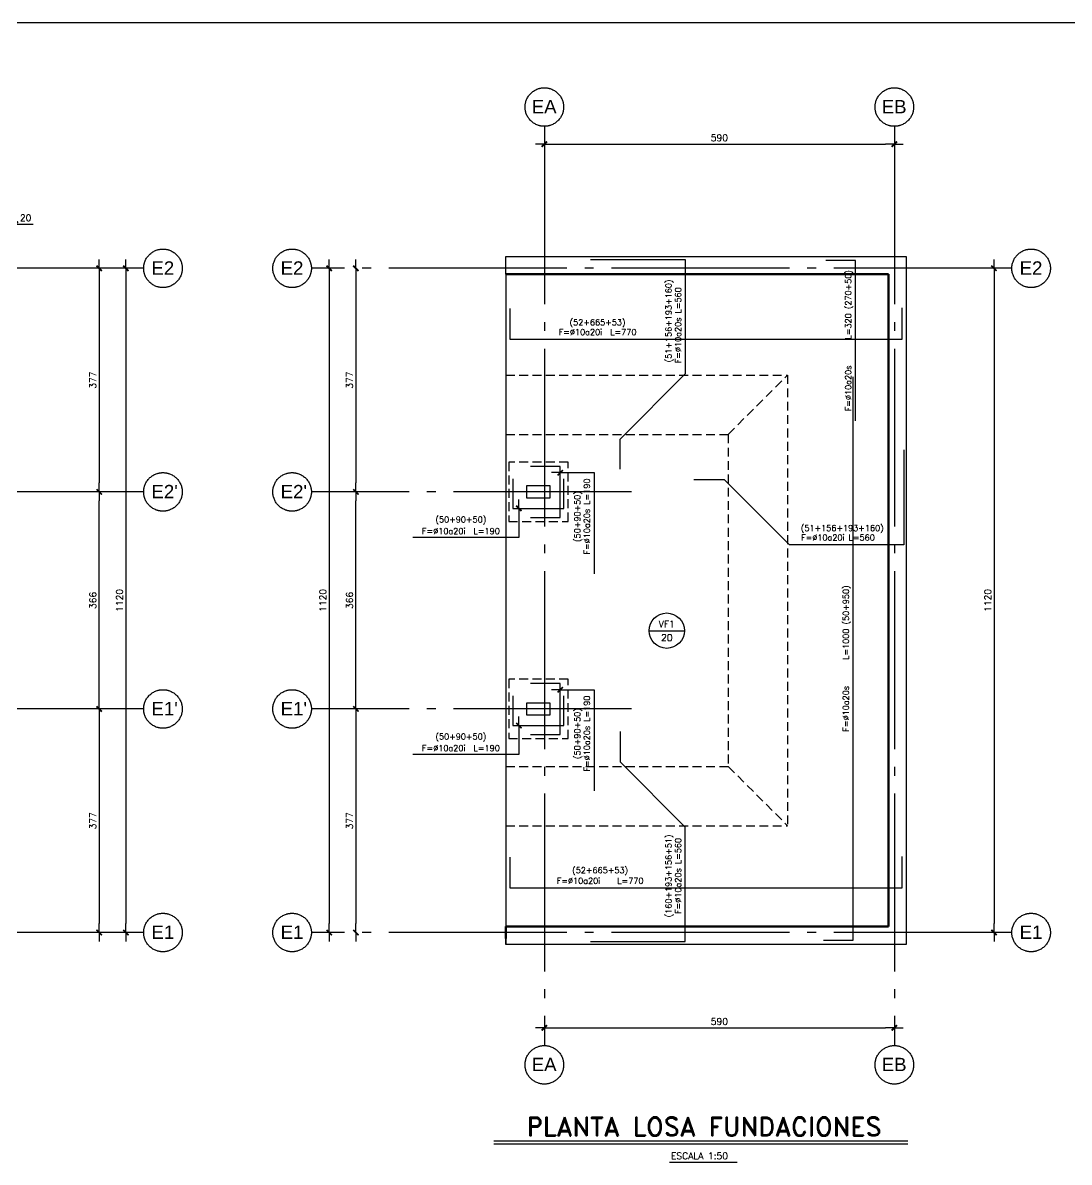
# Model space of a CAD drawing. Extents: x -6066 to 8175, y -13042 to 14234.
# Drawn here: x 2516 to 4280, y 2202 to 4123 of the extents above; entities that cross this region are included whole.
import ezdxf
from ezdxf.enums import TextEntityAlignment as Align

# ---------------------------------------------------------------- set-up
doc = ezdxf.new("R2010")
doc.units = 0
doc.header["$LTSCALE"] = 30
doc.header["$MEASUREMENT"] = 0
doc.linetypes.add('DASHED', pattern=[0.75, 0.5, -0.25])
doc.linetypes.add('EJES', pattern=[12.5, 10, -1, 0.5, -1])
doc.layers.get('0').update_dxf_attribs({"linetype": 'CONTINUOUS'})
doc.layers.add('A-WALL-____-MCUT', color=113, linetype='CONTINUOUS', lineweight=50)
for name, color, linetype in [('FE', 7, 'CONTINUOUS'), ('MURO', 130, 'CONTINUOUS'), ('RLA-COTAS', 2, 'CONTINUOUS'), ('RLA-COTAS1', 2, 'CONTINUOUS'), ('RLA-EJES', 1, 'EJES'), ('RLA-FORMATO', 7, 'CONTINUOUS'), ('RLA-FUNDACIONES', 6, 'CONTINUOUS'), ('RLA-MUROS', 5, 'CONTINUOUS'), ('RLA-SEGMENTOS1', 2, 'DASHED'), ('RLA-TEXTOS2', 6, 'CONTINUOUS'), ('TEXTOS-SM', 3, 'CONTINUOUS')]:
    doc.layers.add(name, color=color, linetype=linetype)
doc.styles.add('Arial_1', font='arial.ttf', dxfattribs={"height": 22.5})
doc.styles.add('ROMANS', font='romans.shx', dxfattribs={"height": 11.25})
doc.styles.add('ROMANS0', font='romans.shx')
doc.styles.add('SIETE50', font='ROMAND.SHX', dxfattribs={"height": 31.5})
doc.dimstyles.new('ING50', dxfattribs={"dimscale": 50, "dimtxt": 0.27, "dimasz": 0.3, "dimexe": 0, "dimexo": 0, "dimgap": 0.1, "dimtad": 1, "dimdec": 1, "dimzin": 12, "dimdsep": 46, "dimtxsty": 'ROMANS', "dimblk": 'TICK1', "dimblk1": 'TICK1', "dimblk2": 'TICK1', "dimcen": 0.09, "dimclrd": 2, "dimclre": 1, "dimclrt": 3, "dimadec": 0, "dimazin": 0, "dimtfac": 1, "dimtdec": 0, "dimtix": 1, "dimtmove": 2, "dimatfit": 3, "dimldrblk": 'TICK1', "dimfxl": 0, "dimfxlon": 1, "dimtolj": 1, "dimtzin": 0, "dimarcsym": 0})

# ---------------------------------------------------------------- blocks, each defined once
blk = doc.blocks.new('TICK1')
at = {"color": 2}
for points in [[(0, 0), (-1, 0)], [(0, 0), (1, 0)]]:
    blk.add_lwpolyline(points, dxfattribs=at)
at = {"color": 2, "const_width": 0.2}
blk.add_lwpolyline([(-0.3, -0.3), (0.3, 0.3)], dxfattribs=at)
blk = doc.blocks.new('*D45')
at = {"layer": 'RLA-COTAS', "color": 2, "lineweight": -2, "transparency": 16777216}
blk.add_line((2689.7, 3694.1), (2689.7, 2604.1), dxfattribs=at)
at = {"layer": 'RLA-COTAS', "color": 2, "lineweight": -2, "transparency": 16777216, "xscale": 15, "yscale": 15, "zscale": 15}
for p, rotation in [((2689.7, 3709.1), 90), ((2689.7, 2589.1), 270)]:
    blk.add_blockref('TICK1', p, dxfattribs=dict(at, rotation=rotation))
at = {"layer": 'RLA-COTAS', "color": 3, "transparency": 16777216, "insert": (2679.1, 3149.1), "char_height": 11.25, "attachment_point": 5, "rotation": 90, "style": 'ROMANS'}
blk.add_mtext('\\A1;1120', dxfattribs=at)
blk = doc.blocks.new('*D46')
at = {"layer": 'RLA-COTAS', "color": 2, "lineweight": -2, "transparency": 16777216}
blk.add_line((2644.7, 2951.1), (2644.7, 2604.1), dxfattribs=at)
at = {"layer": 'RLA-COTAS', "color": 2, "lineweight": -2, "transparency": 16777216, "xscale": 15, "yscale": 15, "zscale": 15}
for p, rotation in [((2644.7, 2966.1), 90), ((2644.7, 2589.1), 270)]:
    blk.add_blockref('TICK1', p, dxfattribs=dict(at, rotation=rotation))
at = {"layer": 'RLA-COTAS', "color": 3, "transparency": 16777216, "insert": (2634.1, 2777.6), "char_height": 11.25, "attachment_point": 5, "rotation": 90, "style": 'ROMANS'}
blk.add_mtext('\\A1;377', dxfattribs=at)
blk = doc.blocks.new('*D47')
at = {"layer": 'RLA-COTAS', "color": 2, "lineweight": -2, "transparency": 16777216}
blk.add_line((2644.7, 2981.1), (2644.7, 3317.1), dxfattribs=at)
at = {"layer": 'RLA-COTAS', "color": 2, "lineweight": -2, "transparency": 16777216, "xscale": 15, "yscale": 15, "zscale": 15}
for p, rotation in [((2644.7, 3332.1), 90), ((2644.7, 2966.1), 270)]:
    blk.add_blockref('TICK1', p, dxfattribs=dict(at, rotation=rotation))
at = {"layer": 'RLA-COTAS', "color": 3, "transparency": 16777216, "insert": (2634.1, 3149.1), "char_height": 11.25, "attachment_point": 5, "rotation": 90, "style": 'ROMANS'}
blk.add_mtext('\\A1;366', dxfattribs=at)
blk = doc.blocks.new('*D48')
at = {"layer": 'RLA-COTAS', "color": 2, "lineweight": -2, "transparency": 16777216}
blk.add_line((2644.7, 3694.1), (2644.7, 3347.1), dxfattribs=at)
at = {"layer": 'RLA-COTAS', "color": 2, "lineweight": -2, "transparency": 16777216, "xscale": 15, "yscale": 15, "zscale": 15}
for p, rotation in [((2644.7, 3709.1), 90), ((2644.7, 3332.1), 270)]:
    blk.add_blockref('TICK1', p, dxfattribs=dict(at, rotation=rotation))
at = {"layer": 'RLA-COTAS', "color": 3, "transparency": 16777216, "insert": (2634.1, 3520.6), "char_height": 11.25, "attachment_point": 5, "rotation": 90, "style": 'ROMANS'}
blk.add_mtext('\\A1;377', dxfattribs=at)
blk = doc.blocks.new('*D54')
at = {"layer": 'RLA-COTAS1', "color": 2, "lineweight": -2, "transparency": 16777216}
for p, q in [((2468.4, 3783.5), (2453.4, 3783.5)), ((2483.4, 3783.5), (2503.4, 3783.5)), ((2518.4, 3783.5), (2533.4, 3783.5))]:
    blk.add_line(p, q, dxfattribs=at)
at = {"layer": 'RLA-COTAS1', "color": 2, "lineweight": -2, "transparency": 16777216, "xscale": 15, "yscale": 15, "zscale": 15}
blk.add_blockref('TICK1', (2483.4, 3783.5), dxfattribs=at)
at = {"layer": 'RLA-COTAS1', "color": 2, "lineweight": -2, "transparency": 16777216, "xscale": 15, "yscale": 15, "zscale": 15, "rotation": 180}
blk.add_blockref('TICK1', (2503.4, 3783.5), dxfattribs=at)
at = {"layer": 'RLA-COTAS1', "color": 3, "transparency": 16777216, "insert": (2520.8, 3794.2), "char_height": 11.25, "attachment_point": 5, "style": 'ROMANS'}
blk.add_mtext('\\A1;20', dxfattribs=at)
blk = doc.blocks.new('*D139')
at = {"layer": 'RLA-COTAS', "color": 2, "lineweight": -2, "transparency": 16777216}
blk.add_line((3410.2, 3918.5), (3970.2, 3918.5), dxfattribs=at)
at = {"layer": 'RLA-COTAS', "color": 2, "lineweight": -2, "transparency": 16777216, "xscale": 15, "yscale": 15, "zscale": 15, "rotation": 180}
blk.add_blockref('TICK1', (3395.2, 3918.5), dxfattribs=at)
at = {"layer": 'RLA-COTAS', "color": 2, "lineweight": -2, "transparency": 16777216, "xscale": 15, "yscale": 15, "zscale": 15}
blk.add_blockref('TICK1', (3985.2, 3918.5), dxfattribs=at)
at = {"layer": 'RLA-COTAS', "color": 3, "transparency": 16777216, "insert": (3690.2, 3929.2), "char_height": 11.25, "attachment_point": 5, "style": 'ROMANS'}
blk.add_mtext('\\A1;590', dxfattribs=at)
blk = doc.blocks.new('*D140')
at = {"layer": 'RLA-COTAS', "color": 2, "lineweight": -2, "transparency": 16777216}
blk.add_line((3032.5, 3694.1), (3032.5, 2604.1), dxfattribs=at)
at = {"layer": 'RLA-COTAS', "color": 2, "lineweight": -2, "transparency": 16777216, "xscale": 15, "yscale": 15, "zscale": 15}
for p, rotation in [((3032.5, 3709.1), 90), ((3032.5, 2589.1), 270)]:
    blk.add_blockref('TICK1', p, dxfattribs=dict(at, rotation=rotation))
at = {"layer": 'RLA-COTAS', "color": 3, "transparency": 16777216, "insert": (3021.9, 3149.1), "char_height": 11.25, "attachment_point": 5, "rotation": 90, "style": 'ROMANS'}
blk.add_mtext('\\A1;1120', dxfattribs=at)
blk = doc.blocks.new('*D141')
at = {"layer": 'RLA-COTAS', "color": 2, "lineweight": -2, "transparency": 16777216}
blk.add_line((3077.5, 2951.1), (3077.5, 2604.1), dxfattribs=at)
at = {"layer": 'RLA-COTAS', "color": 2, "lineweight": -2, "transparency": 16777216, "xscale": 15, "yscale": 15, "zscale": 15}
for p, rotation in [((3077.5, 2966.1), 90), ((3077.5, 2589.1), 270)]:
    blk.add_blockref('TICK1', p, dxfattribs=dict(at, rotation=rotation))
at = {"layer": 'RLA-COTAS', "color": 3, "transparency": 16777216, "insert": (3066.9, 2777.6), "char_height": 11.25, "attachment_point": 5, "rotation": 90, "style": 'ROMANS'}
blk.add_mtext('\\A1;377', dxfattribs=at)
blk = doc.blocks.new('*D142')
at = {"layer": 'RLA-COTAS', "color": 2, "lineweight": -2, "transparency": 16777216}
blk.add_line((3077.5, 2981.1), (3077.5, 3317.1), dxfattribs=at)
at = {"layer": 'RLA-COTAS', "color": 2, "lineweight": -2, "transparency": 16777216, "xscale": 15, "yscale": 15, "zscale": 15}
for p, rotation in [((3077.5, 3332.1), 90), ((3077.5, 2966.1), 270)]:
    blk.add_blockref('TICK1', p, dxfattribs=dict(at, rotation=rotation))
at = {"layer": 'RLA-COTAS', "color": 3, "transparency": 16777216, "insert": (3066.9, 3149.1), "char_height": 11.25, "attachment_point": 5, "rotation": 90, "style": 'ROMANS'}
blk.add_mtext('\\A1;366', dxfattribs=at)
blk = doc.blocks.new('*D143')
at = {"layer": 'RLA-COTAS', "color": 2, "lineweight": -2, "transparency": 16777216}
blk.add_line((3077.5, 3694.1), (3077.5, 3347.1), dxfattribs=at)
at = {"layer": 'RLA-COTAS', "color": 2, "lineweight": -2, "transparency": 16777216, "xscale": 15, "yscale": 15, "zscale": 15}
for p, rotation in [((3077.5, 3709.1), 90), ((3077.5, 3332.1), 270)]:
    blk.add_blockref('TICK1', p, dxfattribs=dict(at, rotation=rotation))
at = {"layer": 'RLA-COTAS', "color": 3, "transparency": 16777216, "insert": (3066.9, 3520.6), "char_height": 11.25, "attachment_point": 5, "rotation": 90, "style": 'ROMANS'}
blk.add_mtext('\\A1;377', dxfattribs=at)
blk = doc.blocks.new('*D144')
at = {"layer": 'RLA-COTAS', "color": 2, "lineweight": -2, "transparency": 16777216}
blk.add_line((4153.2, 3694.1), (4153.2, 2604.1), dxfattribs=at)
at = {"layer": 'RLA-COTAS', "color": 2, "lineweight": -2, "transparency": 16777216, "xscale": 15, "yscale": 15, "zscale": 15}
for p, rotation in [((4153.2, 3709.1), 90), ((4153.2, 2589.1), 270)]:
    blk.add_blockref('TICK1', p, dxfattribs=dict(at, rotation=rotation))
at = {"layer": 'RLA-COTAS', "color": 3, "transparency": 16777216, "insert": (4142.6, 3149.1), "char_height": 11.25, "attachment_point": 5, "rotation": 90, "style": 'ROMANS'}
blk.add_mtext('\\A1;1120', dxfattribs=at)
blk = doc.blocks.new('*D145')
at = {"layer": 'RLA-COTAS', "color": 2, "lineweight": -2, "transparency": 16777216}
blk.add_line((3410.2, 2428.5), (3970.2, 2428.5), dxfattribs=at)
at = {"layer": 'RLA-COTAS', "color": 2, "lineweight": -2, "transparency": 16777216, "xscale": 15, "yscale": 15, "zscale": 15, "rotation": 180}
blk.add_blockref('TICK1', (3395.2, 2428.5), dxfattribs=at)
at = {"layer": 'RLA-COTAS', "color": 2, "lineweight": -2, "transparency": 16777216, "xscale": 15, "yscale": 15, "zscale": 15}
blk.add_blockref('TICK1', (3985.2, 2428.5), dxfattribs=at)
at = {"layer": 'RLA-COTAS', "color": 3, "transparency": 16777216, "insert": (3690.2, 2439.1), "char_height": 11.25, "attachment_point": 5, "style": 'ROMANS'}
blk.add_mtext('\\A1;590', dxfattribs=at)
blk = doc.blocks.new('losa-ne')
at = {"color": 5, "linetype": 'Continuous'}
blk.add_line((-29.8, 0), (29.7, 0), dxfattribs=at)
at = {"color": 3, "linetype": 'Continuous'}
blk.add_circle((0, 0), 29.8, dxfattribs=at)
at = {"color": 3, "linetype": 'Continuous', "style": 'ROMANS'}
for tag, p in [('N%%DL', (0, 5.6)), ('ESP', (0.2, -17.4))]:
    blk.add_attdef(tag, text='', height=11.2, dxfattribs=at).set_placement(p, align=Align.CENTER)

msp = doc.modelspace()

# ---------------------------------------------------------------- linework, layer by layer
at = {"layer": 'A-WALL-____-MCUT', "color": 3}
for p, q in [((3330.19, 3699.08), (3975.19, 3699.08)), ((3975.19, 3699.08), (3975.19, 2599.08)), ((3975.19, 2599.08), (3330.19, 2599.08)), ((3330.19, 2599.08), (3330.19, 2579.08))]:
    msp.add_line(p, q, dxfattribs=at)
at = {"layer": 'FE'}
for p, q in [((3472.72, 3724.08), (3632.72, 3724.08)), ((3632.72, 3724.08), (3632.72, 3531.16)), ((3522.72, 3421.16), (3632.72, 3531.16)), ((3522.72, 3370.16), (3522.72, 3421.16)), ((4001.19, 3402.98), (4001.19, 3242.98)), ((3647.26, 3352.98), (3698.26, 3352.98)), ((3698.26, 3352.98), (3808.26, 3242.98)), ((4001.19, 3242.98), (3808.26, 3242.98)), ((3522.72, 2928.01), (3522.72, 2877.01)), ((3522.72, 2877.01), (3632.72, 2767.01)), ((3632.72, 2574.08), (3632.72, 2767.01)), ((3472.72, 2574.08), (3632.72, 2574.08))]:
    msp.add_line(p, q, dxfattribs=at)
for points in [[(3919.62, 3452.08), (3919.62, 3722.08), (3869.62, 3722.08)], [(3337.19, 3641.46), (3337.19, 3589.46), (3998.19, 3589.46), (3998.19, 3642.46)], [(3865.62, 2576.08), (3915.62, 2576.08), (3915.62, 3526.08)], [(3372.01, 3289.08), (3422.01, 3289.08), (3422.01, 3375.08), (3372.01, 3375.08)], [(3342.19, 3354.22), (3342.19, 3304.22), (3428.19, 3304.22), (3428.19, 3354.22)], [(3372.01, 2923.08), (3422.01, 2923.08), (3422.01, 3009.08), (3372.01, 3009.08)], [(3342.19, 2988.22), (3342.19, 2938.22), (3428.19, 2938.22), (3428.19, 2988.22)], [(3337.19, 2716.25), (3337.19, 2664.25), (3998.19, 2664.25), (3998.19, 2717.25)]]:
    msp.add_lwpolyline(points, dxfattribs=at)
at = {"layer": 'MURO', "color": 3}
msp.add_line((3330.19, 2599.08), (3330.19, 2569.08), dxfattribs=at)
at = {"layer": 'RLA-EJES'}
for p, q in [((3395.19, 3948.53), (3395.19, 2398.5)), ((3985.19, 3948.53), (3985.19, 2398.5)), ((2719.74, 3709.08), (1615.69, 3709.08)), ((4183.24, 3709.08), (3002.48, 3709.08)), ((2719.74, 3332.08), (1615.69, 3332.08)), ((3542.11, 3332.08), (3002.48, 3332.08)), ((2719.74, 2966.08), (1615.69, 2966.08)), ((3542.11, 2966.08), (3002.48, 2966.08)), ((2719.74, 2589.08), (1615.69, 2589.08)), ((4183.24, 2589.08), (3002.48, 2589.08))]:
    msp.add_line(p, q, dxfattribs=at)
at = {"layer": 'RLA-EJES', "color": 3}
for centre in [(3395.19, 3981.03), (3985.19, 3981.03), (2752.24, 3709.08), (2969.98, 3709.08), (4215.74, 3709.08), (2752.24, 3332.08), (2969.98, 3332.08), (2752.24, 2966.08), (2969.98, 2966.08), (2752.24, 2589.08), (2969.98, 2589.08), (4215.74, 2589.08), (3395.19, 2366), (3985.19, 2366)]:
    msp.add_circle(centre, 32.5, dxfattribs=at)
at = {"layer": 'RLA-FORMATO', "color": 6, "linetype": 'Continuous'}
msp.add_line((5686.9, 4123.1), (-58.1, 4123.1), dxfattribs=at)
at = {"layer": 'RLA-FUNDACIONES', "color": 3}
msp.add_line((3330.19, 3699.08), (3330.19, 2599.08), dxfattribs=at)
at = {"layer": 'RLA-MUROS', "color": 3}
for p, q in [((3405.19, 3342.08), (3365.19, 3342.08)), ((3365.19, 3342.08), (3365.19, 3322.08)), ((3405.19, 3322.08), (3405.19, 3342.08)), ((3365.19, 3322.08), (3405.19, 3322.08)), ((3405.19, 2976.08), (3365.19, 2976.08)), ((3365.19, 2976.08), (3365.19, 2956.08)), ((3405.19, 2956.08), (3405.19, 2976.08)), ((3365.19, 2956.08), (3405.19, 2956.08))]:
    msp.add_line(p, q, dxfattribs=at)
msp.add_lwpolyline([(3330.19, 3699.08), (3330.19, 3729.08), (4005.19, 3729.08), (4005.19, 2569.08), (3330.19, 2569.08), (3330.19, 2599.08), (3975.19, 2599.08), (3975.19, 3699.08), (3330.19, 3699.08)], dxfattribs=at)
at = {"layer": 'RLA-SEGMENTOS1', "color": 3}
for p, q in [((3330.19, 3529.08), (3805.19, 3529.08)), ((3705.19, 3429.08), (3805.19, 3529.08)), ((3805.19, 3529.08), (3805.19, 2769.08)), ((3330.19, 3429.08), (3705.19, 3429.08)), ((3705.19, 3429.08), (3705.19, 2869.08)), ((3330.19, 2869.08), (3705.19, 2869.08)), ((3705.19, 2869.08), (3805.19, 2769.08)), ((3330.19, 2769.08), (3805.19, 2769.08))]:
    msp.add_line(p, q, dxfattribs=at)
for points in [[(3335.19, 3282.08), (3435.19, 3282.08), (3435.19, 3382.08), (3335.19, 3382.08)], [(3335.19, 2916.08), (3435.19, 2916.08), (3435.19, 3016.08), (3335.19, 3016.08)]]:
    msp.add_lwpolyline(points, close=True, dxfattribs=at)
at = {"layer": 'RLA-TEXTOS2', "color": 6}
for p, q in [((3309.78, 2237.56), (4007.67, 2237.56)), ((3309.78, 2232.56), (4007.67, 2232.56))]:
    msp.add_line(p, q, dxfattribs=at)
at = {"layer": 'RLA-TEXTOS2', "color": 3}
msp.add_line((3606.1, 2201.79), (3720.2, 2201.79), dxfattribs=at)

# ---------------------------------------------------------------- block references
at = {"layer": 'MURO'}
msp.add_blockref('losa-ne', (3601.47, 3098.08), dxfattribs=at).add_auto_attribs({'N%%DL': 'VF1', 'ESP': '20'})

# ---------------------------------------------------------------- texts
at = {"layer": 'RLA-EJES', "color": 5, "char_height": 22.5, "width": 51.308, "attachment_point": 1, "style": 'Arial_1'}
for s, insert in [('EA', (3373.87, 3992.91)), ('EB', (3963.87, 3992.91)), ('E2', (2732.84, 3720.84)), ('E2', (2950.59, 3720.84)), ('E2', (4196.34, 3720.84)), ("E2'", (2732.84, 3343.84)), ("E2'", (2950.59, 3343.84)), ("E1'", (2732.84, 2977.84)), ("E1'", (2950.59, 2977.84)), ('E1', (2732.84, 2600.84)), ('E1', (2950.59, 2600.84)), ('E1', (4196.34, 2600.84)), ('EA', (3373.87, 2377.88)), ('EB', (3963.87, 2377.88))]:
    msp.add_mtext(s, dxfattribs=dict(at, insert=insert))
at = {"layer": 'RLA-TEXTOS2', "color": 6, "style": 'SIETE50'}
msp.add_text('PLANTA LOSA FUNDACIONES', height=31.5, dxfattribs=at).set_placement((3664.57, 2246.14), align=Align.CENTER)
at = {"layer": 'RLA-TEXTOS2', "color": 3, "style": 'ROMANS'}
msp.add_text('ESCALA 1:50', height=11.25, dxfattribs=at).set_placement((3608.7, 2206.75))
at = {"layer": 'TEXTOS-SM', "style": 'ROMANS0'}
for s, p in [('F=%%c10a20s     L=320 (270+50)', (3912.51, 3587.08)), ('(51+156+193+160)', (3609.59, 3620.29)), ('F=%%C10a20s L=560', (3625.61, 3613)), ('F=%%C10a20s L=190', (3471.83, 3290.51)), ('(50+90+50)', (3455.81, 3290.51)), ('F=%%c10a20s     L=1000 (50+950)', (3908.51, 3051.08)), ('F=%%C10a20s L=190', (3471.83, 2924.51)), ('(50+90+50)', (3455.81, 2924.51)), ('(160+193+156+51)', (3609.59, 2684.49)), ('F=%%C10a20s L=560', (3625.61, 2684.49))]:
    msp.add_text(s, height=10, rotation=90, dxfattribs=at).set_placement(p, align=Align.CENTER)
for s, p in [('(52+665+53)', (3484.91, 3612.96)), ('F=%%C10a20i  L=770', (3484.91, 3596.57)), ('(50+90+50)', (3254.47, 3280.5)), ('F=%%C10a20i  L=190', (3254.47, 3261.03)), ('(51+156+193+160)', (3897.4, 3266.12)), ('F=%%C10a20i L=560', (3890.1, 3250.09)), ('(50+90+50)', (3254.47, 2914.5)), ('F=%%C10a20i  L=190', (3254.47, 2895.03)), ('(52+665+53)', (3489.23, 2689.12)), ('F=%%C10a20i   L=770', (3489.23, 2671.36))]:
    msp.add_text(s, height=10, dxfattribs=at).set_placement(p, align=Align.CENTER)

# ---------------------------------------------------------------- dimensions: what is measured, and where the dimension line sits
at = {"layer": 'RLA-COTAS'}
for base, p1, p2, picture, middle in [((3985.19, 3918.53), (3395.19, 3918.53), (3985.19, 3918.53), '*D139', (3690.19, 3929.15)), ((3985.19, 2428.5), (3395.19, 2428.5), (3985.19, 2428.5), '*D145', (3690.19, 2439.12))]:
    dim = msp.add_linear_dim(base=base, p1=p1, p2=p2, dimstyle='ING50', dxfattribs=at)
    dim.commit()
    dim.dimension.update_dxf_attribs({"geometry": picture, "text_midpoint": middle})
for base, p1, p2, angle, picture, middle in [((2644.74, 3332.08), (2644.74, 3709.08), (2644.74, 3332.08), 90, '*D48', (2634.11, 3520.58)), ((2689.74, 2589.08), (2689.74, 3709.08), (2689.74, 2589.08), 90, '*D45', (2679.11, 3149.08)), ((3032.48, 2589.08), (3032.48, 3709.08), (3032.48, 2589.08), 90, '*D140', (3021.86, 3149.08)), ((3077.48, 3332.08), (3077.48, 3709.08), (3077.48, 3332.08), 90, '*D143', (3066.86, 3520.58)), ((4153.24, 2589.08), (4153.24, 3709.08), (4153.24, 2589.08), 90, '*D144', (4142.61, 3149.08)), ((2644.74, 3332.08), (2644.74, 2966.08), (2644.74, 3332.08), 270, '*D47', (2634.11, 3149.08)), ((3077.48, 3332.08), (3077.48, 2966.08), (3077.48, 3332.08), 270, '*D142', (3066.86, 3149.08)), ((2644.74, 2589.08), (2644.74, 2966.08), (2644.74, 2589.08), 90, '*D46', (2634.11, 2777.58)), ((3077.48, 2589.08), (3077.48, 2966.08), (3077.48, 2589.08), 90, '*D141', (3066.86, 2777.58))]:
    dim = msp.add_linear_dim(base=base, p1=p1, p2=p2, angle=angle, dimstyle='ING50', dxfattribs=at)
    dim.commit()
    dim.dimension.update_dxf_attribs({"geometry": picture, "text_midpoint": middle})
at = {"layer": 'RLA-COTAS1'}
dim = msp.add_linear_dim(base=(2503.44, 3783.53), p1=(2483.44, 3783.53), p2=(2503.44, 3783.53), angle=180, dimstyle='ING50', dxfattribs=at)
dim.commit()
dim.dimension.update_dxf_attribs({"geometry": '*D54', "text_midpoint": (2520.77, 3794.15), "dimtype": 160})

# ---------------------------------------------------------------- leaders
at = {"layer": 'FE'}
for points, override in [([(3422.01, 3364.51), (3478.94, 3364.51), (3478.94, 3194.09)], {"dimtad": 0}), ([(3352.24, 3304.22), (3352.24, 3255.1), (3173.59, 3255.1)], {"dimgap": 0.1, "dimtad": 0}), ([(3422.01, 2998.51), (3478.94, 2998.51), (3478.94, 2828.09)], {"dimtad": 0}), ([(3352.24, 2938.22), (3352.24, 2889.1), (3173.59, 2889.1)], {"dimgap": 0.1, "dimtad": 0})]:
    msp.add_leader(points, dimstyle='ING50', override=override, dxfattribs=at)

doc.saveas('drawing.dxf')
